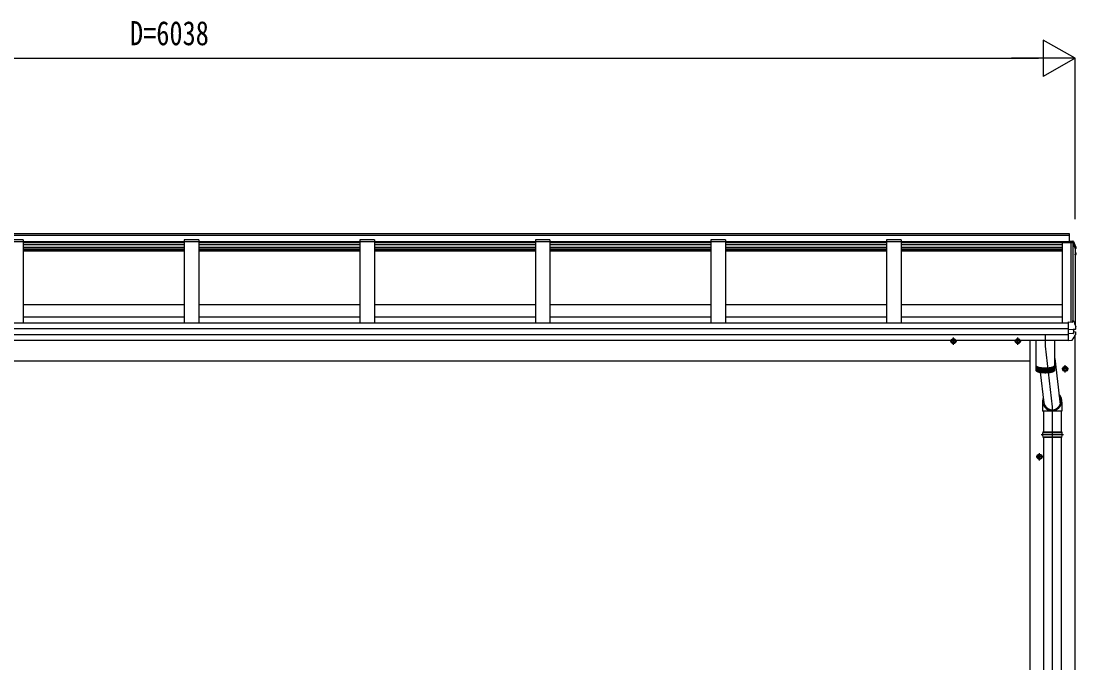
# Model space of a CAD drawing. Units: millimetres, scale not verified. Extents: x -10512 to 10512, y -7425 to 7425.
# Drawn here: x -6528 to -2924, y -2044 to 149 of the extents above; entities that cross this region are included whole.
import ezdxf
from ezdxf.enums import TextEntityAlignment as Align

# ---------------------------------------------------------------- set-up
doc = ezdxf.new("R2010")
doc.units = ezdxf.units.MM
doc.header["$LTSCALE"] = 40
for name, color, linetype in [('0-4_YKK_12', 2, 'Continuous'), ('0-5_YKK_13', 4, 'Continuous'), ('0-6_YKK_A1', 4, 'Continuous'), ('0-7_YKK_D', 6, 'Continuous')]:
    doc.layers.add(name, color=color, linetype=linetype)
doc.styles.add('ＭＳ ゴシック', font='')
doc.styles.get('ＭＳ ゴシック').set_extended_font_data('MS Gothic')

msp = doc.modelspace()

# ---------------------------------------------------------------- linework, layer by layer
at = {"layer": '0-4_YKK_12'}
for p, q in [((-2926.95, -863.31), (-2926.95, -872.7)), ((-3028.45, -923.68), (-3028.45, -961.82)), ((-3028.45, -961.82), (-3004.45, -1168.78)), ((-3004.45, -1168.78), (-3004.45, -3297.41))]:
    msp.add_line(p, q, dxfattribs=at)
at = {"layer": '0-5_YKK_13'}
for p, q in [((-2945.95, -602.72), (-2934.79, -603.33)), ((-2945.95, -605.41), (-2945.95, -608.64)), ((-2945.95, -605.41), (-2945.95, -605.41)), ((-2945.95, -607.65), (-2935.12, -608.26)), ((-2935.12, -608.64), (-2945.95, -608.64)), ((-2935.12, -608.26), (-2934.75, -605.78)), ((-2935.12, -608.26), (-2935.12, -608.69)), ((-2934.97, -608.47), (-2934.75, -606.99)), ((-2933.77, -608.54), (-2934.97, -608.47)), ((-2926.95, -628.28), (-2926.38, -628.17)), ((-2926.95, -628.63), (-2926.38, -628.52)), ((-2925.53, -629.87), (-2926.95, -630.15)), ((-2926.95, -641.93), (-2925.81, -642.08)), ((-2926.95, -645.95), (-2925.13, -646.3)), ((-2926.1, -647.64), (-2926.95, -647.47)), ((-2924.48, -624.58), (-2924.48, -628.6)), ((-2924.12, -643.2), (-2924.11, -643.26)), ((-2924.07, -643.53), (-2924.07, -647.57)), ((-2948.95, -879.4), (-2948.95, -879.08)), ((-2948.95, -880.08), (-2948.95, -879.4)), ((-2948.95, -902.29), (-2948.95, -880.08)), ((-2924.38, -902.47), (-2924.38, -895.96)), ((-3342.44, -957.33), (-3342.44, -932.31)), ((-3122.44, -957.33), (-3122.44, -932.31)), ((-2948.95, -903.55), (-2948.95, -902.29)), ((-2948.95, -904.39), (-2948.95, -903.55)), ((-2948.95, -904.39), (-2934.16, -904.49)), ((-2948.95, -918.25), (-2948.95, -904.39)), ((-2948.95, -918.25), (-2934.16, -918.04)), ((-2948.95, -920.16), (-2948.95, -918.25)), ((-2948.95, -921.68), (-2948.95, -920.16)), ((-2948.95, -942.15), (-2948.95, -921.68)), ((-2932.5, -904.39), (-2926.12, -903.6)), ((-2931.95, -904.33), (-2931.95, -918.12)), ((-2931.95, -912.11), (-2924.72, -913.51)), ((-2925.25, -903.46), (-2925.18, -903.45)), ((-2925.25, -903.46), (-2925.25, -903.46)), ((-2923.91, -921.02), (-2923.91, -914.49)), ((-3330.94, -944.82), (-3353.94, -944.82)), ((-3110.94, -944.82), (-3133.94, -944.82)), ((-3060.45, -941.1), (-3060.45, -1027.87)), ((-2996.45, -1027.87), (-2996.45, -941.1)), ((-2948.95, -942.55), (-2937.36, -941.93)), ((-2948.95, -942.55), (-2948.95, -942.15)), ((-2936.57, -941.46), (-2936.58, -941.48)), ((-2996.45, -1004.1), (-2977.83, -1161.37)), ((-3060.45, -1028.83), (-3060.45, -1044.29)), ((-3059.86, -1045.84), (-3059.86, -1030.38)), ((-3058.63, -1031.57), (-3058.63, -1047.03)), ((-3056.82, -1048.12), (-3056.82, -1032.66)), ((-3054.45, -1033.66), (-3054.45, -1049.11)), ((-3051.58, -1050.01), (-3051.58, -1034.55)), ((-3048.27, -1050.79), (-3048.27, -1035.33)), ((-3044.56, -1035.99), (-3044.56, -1051.44)), ((-3040.55, -1036.5), (-3040.55, -1051.95)), ((-3036.31, -1036.86), (-3036.31, -1052.31)), ((-3031.91, -1037.06), (-3031.91, -1052.52)), ((-3027.45, -1037.11), (-3027.45, -1052.56)), ((-3023.01, -1036.99), (-3023.01, -1052.44)), ((-3018.68, -1036.71), (-3018.68, -1052.17)), ((-3014.54, -1036.29), (-3014.54, -1051.74)), ((-3010.67, -1035.71), (-3010.67, -1051.17)), ((-3007.15, -1035.01), (-3007.15, -1050.46)), ((-3004.05, -1034.19), (-3004.05, -1049.64)), ((-3001.43, -1033.27), (-3001.43, -1048.72)), ((-2999.33, -1032.26), (-2999.33, -1047.72)), ((-2997.8, -1031.21), (-2997.8, -1046.67)), ((-2996.45, -1044.29), (-2996.45, -1028.83)), ((-2949.44, -1039.82), (-2972.44, -1039.82)), ((-2960.94, -1052.33), (-2960.94, -1027.31)), ((-3045.86, -1051.23), (-3033.46, -1155.98)), ((-3037.84, -1152.63), (-3037.84, -1184.22)), ((-2971.84, -1153.04), (-2971.84, -1184.22)), ((-2971.84, -1184.22), (-3037.84, -1184.22)), ((-3034.45, -1184.22), (-3034.45, -1255.22)), ((-2974.45, -1184.22), (-2974.45, -1255.22)), ((-3037.05, -1257.22), (-2971.85, -1257.22)), ((-3036.45, -1255.22), (-2972.45, -1255.22)), ((-3036.45, -1255.22), (-3036.45, -1257.22)), ((-2972.45, -1255.22), (-2972.45, -1257.22)), ((-3042.45, -1264.22), (-2966.45, -1264.22)), ((-3037.05, -1271.22), (-2971.85, -1271.22)), ((-3036.45, -1271.22), (-3036.45, -1273.22)), ((-3036.45, -1273.22), (-2972.45, -1273.22)), ((-3034.45, -1273.22), (-3034.45, -2270.24)), ((-2974.45, -1273.22), (-2974.45, -2270.24)), ((-2972.45, -1271.22), (-2972.45, -1273.22)), ((-3047.94, -1352.33), (-3047.94, -1327.31)), ((-3036.44, -1339.82), (-3059.44, -1339.82))]:
    msp.add_line(p, q, dxfattribs=at)
for points in [[(-2945.95, -605.16), (-2934.75, -605.78), (-2934.75, -606.99), (-2933.63, -607.05)], [(-2935.05, -608.69), (-2934.97, -608.13), (-2934.97, -608.47)], [(-2932.14, -604.54), (-2927.9, -615.15), (-2924.55, -624.09), (-2924.49, -624.36), (-2924.48, -624.43)], [(-2932.14, -608.11), (-2931.15, -610.6), (-2930.16, -613.09), (-2929.2, -615.59), (-2928.24, -618.1), (-2927.3, -620.61), (-2926.37, -623.12), (-2925.45, -625.64), (-2924.55, -628.17)], [(-2924.25, -648.22), (-2925.71, -650.76), (-2926.95, -652.88)], [(-2924.48, -624.43), (-2924.48, -624.53), (-2924.48, -624.59)], [(-2924.11, -643.21), (-2924.08, -643.39), (-2924.08, -643.52)], [(-2948.95, -879.08), (-2934.95, -879.76), (-2934.95, -874.11), (-2933.19, -874.2)], [(-2932.31, -874.82), (-2931.28, -877.41), (-2930.26, -879.99), (-2929.25, -882.59), (-2928.26, -885.18), (-2927.28, -887.79), (-2926.32, -890.4), (-2925.37, -893.01), (-2924.43, -895.63)], [(-2924.43, -895.63), (-2924.39, -895.84), (-2924.38, -895.96)], [(-2932.5, -904.39), (-2932.75, -904.42), (-2932.9, -904.44)], [(-2927.73, -903.69), (-2926.49, -903.64), (-2925.25, -903.46)], [(-3342.44, -952.33), (-3348.94, -948.57), (-3348.94, -941.07), (-3342.44, -937.31)], [(-3342.44, -952.33), (-3335.94, -948.57), (-3335.94, -941.07), (-3342.44, -937.31)], [(-3122.44, -952.33), (-3128.94, -948.57), (-3128.94, -941.07), (-3122.44, -937.31)], [(-3122.44, -952.33), (-3115.94, -948.57), (-3115.94, -941.07), (-3122.44, -937.31)], [(-3060.45, -1027.87), (-3060.45, -1028.01), (-3060.34, -1028.57), (-3060.08, -1029.12), (-3059.68, -1029.67), (-3059.14, -1030.21), (-3058.46, -1030.74), (-3057.64, -1031.26), (-3056.69, -1031.76), (-3055.61, -1032.25), (-3054.4, -1032.71), (-3053.08, -1033.15), (-3051.64, -1033.57), (-3050.1, -1033.97), (-3048.46, -1034.33), (-3046.73, -1034.66), (-3044.92, -1034.97), (-3043.03, -1035.24), (-3041.07, -1035.48), (-3039.06, -1035.68), (-3036.99, -1035.85), (-3034.89, -1035.98), (-3032.76, -1036.07), (-3030.61, -1036.13), (-3028.45, -1036.15)], [(-3060.4, -1028.35), (-3060.41, -1028.41), (-3060.45, -1028.97), (-3060.34, -1029.53), (-3060.08, -1030.09), (-3059.68, -1030.64), (-3059.14, -1031.18), (-3058.46, -1031.71), (-3057.64, -1032.23), (-3056.69, -1032.73), (-3055.61, -1033.21), (-3054.4, -1033.68), (-3053.08, -1034.12), (-3051.64, -1034.54), (-3050.1, -1034.93), (-3048.46, -1035.3), (-3046.73, -1035.63), (-3044.92, -1035.93), (-3043.03, -1036.21), (-3041.07, -1036.44), (-3039.06, -1036.65), (-3036.99, -1036.81), (-3034.89, -1036.95), (-3032.76, -1037.04), (-3030.61, -1037.1), (-3028.45, -1037.12)], [(-3060.45, -1044.29), (-3060.45, -1044.43), (-3060.34, -1044.99), (-3060.08, -1045.54), (-3059.68, -1046.09), (-3059.14, -1046.63), (-3058.46, -1047.16), (-3057.64, -1047.68), (-3056.69, -1048.18), (-3055.61, -1048.67), (-3054.4, -1049.13), (-3053.08, -1049.58), (-3051.64, -1049.99), (-3050.1, -1050.39), (-3048.46, -1050.75), (-3046.73, -1051.09), (-3044.92, -1051.39), (-3043.03, -1051.66), (-3041.07, -1051.9), (-3039.06, -1052.1), (-3036.99, -1052.27), (-3034.89, -1052.4), (-3032.76, -1052.49), (-3030.61, -1052.55), (-3028.45, -1052.57)], [(-3058.75, -1030.53), (-3058.3, -1031), (-3057.66, -1031.52), (-3056.88, -1032.03), (-3055.97, -1032.52), (-3054.94, -1033), (-3053.78, -1033.46), (-3052.5, -1033.9), (-3051.11, -1034.31), (-3049.61, -1034.7), (-3048.01, -1035.06), (-3046.33, -1035.39), (-3044.56, -1035.69), (-3042.71, -1035.96), (-3040.8, -1036.19), (-3038.83, -1036.39), (-3036.81, -1036.56), (-3034.76, -1036.69), (-3032.67, -1036.78), (-3030.57, -1036.84), (-3028.45, -1036.86)], [(-3028.45, -1036.15), (-3026.29, -1036.13), (-3024.14, -1036.07), (-3022.01, -1035.98), (-3019.91, -1035.85), (-3017.84, -1035.68), (-3015.83, -1035.48), (-3013.87, -1035.24), (-3011.98, -1034.97), (-3010.17, -1034.66), (-3008.44, -1034.33), (-3006.8, -1033.97), (-3005.26, -1033.57), (-3003.82, -1033.15), (-3002.5, -1032.71), (-3001.29, -1032.25), (-3000.21, -1031.76), (-2999.26, -1031.26), (-2998.44, -1030.74), (-2997.76, -1030.21), (-2997.22, -1029.67), (-2996.82, -1029.12), (-2996.56, -1028.57), (-2996.45, -1028.01), (-2996.45, -1027.87)], [(-3028.45, -1037.12), (-3026.29, -1037.1), (-3024.14, -1037.04), (-3022.01, -1036.95), (-3019.91, -1036.81), (-3017.84, -1036.65), (-3015.83, -1036.44), (-3013.87, -1036.21), (-3011.98, -1035.93), (-3010.17, -1035.63), (-3008.44, -1035.3), (-3006.8, -1034.93), (-3005.26, -1034.54), (-3003.82, -1034.12), (-3002.5, -1033.68), (-3001.29, -1033.21), (-3000.21, -1032.73), (-2999.26, -1032.23), (-2998.44, -1031.71), (-2997.76, -1031.18), (-2997.22, -1030.64), (-2996.82, -1030.09), (-2996.56, -1029.53), (-2996.45, -1028.97), (-2996.49, -1028.41), (-2996.5, -1028.35)], [(-3028.45, -1036.86), (-3026.33, -1036.84), (-3024.23, -1036.78), (-3022.14, -1036.69), (-3020.09, -1036.56), (-3018.07, -1036.39), (-3016.1, -1036.19), (-3014.19, -1035.96), (-3012.34, -1035.69), (-3010.57, -1035.39), (-3008.89, -1035.06), (-3007.29, -1034.7), (-3005.79, -1034.31), (-3004.4, -1033.9), (-3003.12, -1033.46), (-3001.96, -1033), (-3000.93, -1032.52), (-3000.02, -1032.03), (-2999.24, -1031.52), (-2998.6, -1031), (-2998.16, -1030.53)], [(-3028.45, -1052.57), (-3026.29, -1052.55), (-3024.14, -1052.49), (-3022.01, -1052.4), (-3019.91, -1052.27), (-3017.84, -1052.1), (-3015.83, -1051.9), (-3013.87, -1051.66), (-3011.98, -1051.39), (-3010.17, -1051.09), (-3008.44, -1050.75), (-3006.8, -1050.39), (-3005.26, -1049.99), (-3003.82, -1049.58), (-3002.5, -1049.13), (-3001.29, -1048.67), (-3000.21, -1048.18), (-2999.26, -1047.68), (-2998.44, -1047.16), (-2997.76, -1046.63), (-2997.22, -1046.09), (-2996.82, -1045.54), (-2996.56, -1044.99), (-2996.45, -1044.43), (-2996.45, -1044.29)], [(-2960.94, -1047.33), (-2967.44, -1043.57), (-2967.44, -1036.07), (-2960.94, -1032.31)], [(-2960.94, -1047.33), (-2954.44, -1043.57), (-2954.44, -1036.07), (-2960.94, -1032.31)], [(-3047.94, -1347.33), (-3054.44, -1343.57), (-3054.44, -1336.07), (-3047.94, -1332.31)], [(-3047.94, -1347.33), (-3041.44, -1343.57), (-3041.44, -1336.07), (-3047.94, -1332.31)]]:
    msp.add_lwpolyline(points, dxfattribs=at)
for centre, radius in [((-3342.44, -944.82), 8.5), ((-3122.44, -944.82), 8.5), ((-3342.44, -944.82), 7.7), ((-3342.44, -944.82), 6.5), ((-3122.44, -944.82), 7.7), ((-3122.44, -944.82), 6.5), ((-2960.94, -1039.82), 8.5), ((-2960.94, -1039.82), 7.7), ((-2960.94, -1039.82), 6.5), ((-3047.94, -1339.82), 8.5), ((-3047.94, -1339.82), 7.7), ((-3047.94, -1339.82), 6.5)]:
    msp.add_circle(centre, radius, dxfattribs=at)
for centre, radius, start, end in [((-2934.37, -605.91), 2.62, 31.83445, 99.24), ((-2933.79, -608.84), 0.3, 21.99494, 87.04231), ((-2933.72, -608.74), 1.7, 22.00225, 87.0423), ((-3395.88, -795.1), 498.52, 19.56907, 21.95354), ((-3358.71, -399.32), 499.04, 329.90411, 330.14673), ((-3358.71, -399.67), 499.04, 329.90411, 330.14673), ((-2926.44, -627.87), 0.3, 280.95393, 327.06409), ((-2926.44, -628.22), 0.299, 280.88931, 19.51522), ((-2926.15, -647.93), 0.299, 330.19129, 79.12168), ((-2925.83, -644.41), 2.32, 60.30373, 87.34859), ((-2925.77, -628.6), 1.3, 280.88938, 19.44863), ((-2925.38, -643.48), 1.3, 10.02543, 80.23195), ((-2925.37, -647.57), 1.3, 330.27138, 79.1216), ((-2933.24, -875.2), 1, 22.05378, 87.04045), ((-3318.85, -687.32), 459.05, 326.38357, 329.32444), ((-2931.61, -901.77), 16.37, 265.48312, 268.58725), ((-2925.38, -902.47), 1, 281.45361, 0), ((-2924.9, -914.49), 0.998, 0.05121, 79.086), ((-2924.91, -921.02), 1, 329.32149, 0), ((-2937.42, -940.93), 1, 273.10735, 326.38063), ((-3010.2, -1264.22), 27.75, 165.38919, 194.61079), ((-2998.7, -1264.22), 27.75, 0, 14.61083), ((-2998.7, -1264.22), 27.75, 345.38917, 0)]:
    msp.add_arc(centre, radius, start, end, dxfattribs=at)
for centre, major_axis, ratio, start_param, end_param in [((-2932.8, -896.87), (9.96, 2.12), 0.734427, 4.4222801, 4.5475838), ((-2932.8, -925.65), (-9.97, 1.96), 0.736539, 4.8664216, 4.9917253), ((-2932.95, -917.93), (-1, 0.195), 0.067217, 2.8005545, 3.1546872), ((-3004.84, -1149.54), (-33, -3.09), 0.972144, 5.8130325, 10.1446735), ((-3004.77, -1149.53), (-2.75, 29.4), 0.995638, 1.5707963, 5.2670759)]:
    msp.add_ellipse(centre, major_axis=major_axis, ratio=ratio, start_param=start_param, end_param=end_param, dxfattribs=at)
at = {"layer": '0-6_YKK_A1'}
for p, q in [((-2945.95, -578.32), (-8945.95, -578.32)), ((-2945.95, -583.6), (-8945.95, -583.6)), ((-8920.95, -604.15), (-2945.95, -604.15)), ((-8920.95, -604.15), (-2945.95, -604.15)), ((-6520.95, -598.97), (-6570.95, -598.97)), ((-6520.95, -598.97), (-6520.95, -882.11)), ((-6520.95, -607.08), (-5970.95, -607.08)), ((-5920.95, -598.97), (-5970.95, -598.97)), ((-5970.95, -598.97), (-5970.95, -882.11)), ((-5920.95, -598.97), (-5920.95, -882.11)), ((-5920.95, -607.08), (-5370.95, -607.08)), ((-5320.95, -598.97), (-5370.95, -598.97)), ((-5370.95, -598.97), (-5370.95, -882.11)), ((-5320.95, -598.97), (-5320.95, -882.11)), ((-5320.95, -607.08), (-4770.95, -607.08)), ((-4720.95, -598.97), (-4770.95, -598.97)), ((-4770.95, -598.97), (-4770.95, -882.11)), ((-4720.95, -598.97), (-4720.95, -882.11)), ((-4720.95, -607.08), (-4170.95, -607.08)), ((-4120.95, -598.97), (-4170.95, -598.97)), ((-4170.95, -598.97), (-4170.95, -882.11)), ((-4120.95, -598.97), (-4170.95, -598.97)), ((-4170.95, -598.97), (-4170.95, -882.11)), ((-4120.95, -598.97), (-4120.95, -882.11)), ((-4120.95, -598.97), (-4120.95, -882.11)), ((-4120.95, -607.08), (-3570.95, -607.08)), ((-3520.95, -598.97), (-3570.95, -598.97)), ((-3570.95, -598.97), (-3570.95, -882.11)), ((-3520.95, -598.97), (-3520.95, -882.11)), ((-3520.95, -607.08), (-2945.95, -607.08)), ((-2934.07, -608.69), (-2970.95, -608.69)), ((-2970.95, -608.69), (-2970.95, -882.11)), ((-2945.95, -608.21), (-2945.95, -578.32)), ((-2939.65, -879.53), (-2939.65, -608.69)), ((-2926.95, -627.24), (-2934.07, -608.69)), ((-2933.95, -609.01), (-2933.95, -874.16)), ((-6520.95, -613.15), (-5970.95, -613.15)), ((-6520.95, -614.12), (-5970.95, -614.12)), ((-6520.95, -624.15), (-5970.95, -624.15)), ((-6520.95, -629.01), (-5970.95, -629.01)), ((-6520.95, -630.55), (-5970.95, -630.55)), ((-6520.95, -632.51), (-5970.95, -632.51)), ((-6520.95, -636.28), (-5970.95, -636.28)), ((-5920.95, -613.15), (-5370.95, -613.15)), ((-5920.95, -614.12), (-5370.95, -614.12)), ((-5920.95, -624.15), (-5370.95, -624.15)), ((-5920.95, -629.01), (-5370.95, -629.01)), ((-5920.95, -630.55), (-5370.95, -630.55)), ((-5920.95, -632.51), (-5370.95, -632.51)), ((-5920.95, -636.28), (-5370.95, -636.28)), ((-5320.95, -613.15), (-4770.95, -613.15)), ((-5320.95, -614.12), (-4770.95, -614.12)), ((-5320.95, -624.15), (-4770.95, -624.15)), ((-5320.95, -629.01), (-4770.95, -629.01)), ((-5320.95, -630.55), (-4770.95, -630.55)), ((-5320.95, -632.51), (-4770.95, -632.51)), ((-5320.95, -636.28), (-4770.95, -636.28)), ((-4720.95, -613.15), (-4170.95, -613.15)), ((-4720.95, -614.12), (-4170.95, -614.12)), ((-4720.95, -624.15), (-4170.95, -624.15)), ((-4720.95, -629.01), (-4170.95, -629.01)), ((-4720.95, -630.55), (-4170.95, -630.55)), ((-4720.95, -632.51), (-4170.95, -632.51)), ((-4720.95, -636.28), (-4170.95, -636.28)), ((-4120.95, -613.15), (-3570.95, -613.15)), ((-4120.95, -614.12), (-3570.95, -614.12)), ((-4120.95, -624.15), (-3570.95, -624.15)), ((-4120.95, -629.01), (-3570.95, -629.01)), ((-4120.95, -630.55), (-3570.95, -630.55)), ((-4120.95, -632.51), (-3570.95, -632.51)), ((-4120.95, -636.28), (-3570.95, -636.28)), ((-3520.95, -613.15), (-2970.95, -613.15)), ((-3520.95, -614.12), (-2970.95, -614.12)), ((-3520.95, -624.15), (-2970.95, -624.15)), ((-3520.95, -629.01), (-2970.95, -629.01)), ((-3520.95, -630.55), (-2970.95, -630.55)), ((-3520.95, -632.51), (-2970.95, -632.51)), ((-3520.95, -636.28), (-2970.95, -636.28)), ((-2926.95, -627.24), (-2926.95, -888.68)), ((-6520.95, -819.57), (-5970.95, -819.57)), ((-5920.95, -819.57), (-5370.95, -819.57)), ((-5320.95, -819.57), (-4770.95, -819.57)), ((-4720.95, -819.57), (-4170.95, -819.57)), ((-4120.95, -819.57), (-3570.95, -819.57)), ((-3520.95, -819.57), (-2970.95, -819.57)), ((-6520.95, -862.08), (-5970.95, -862.08)), ((-5920.95, -862.08), (-5370.95, -862.08)), ((-5320.95, -862.08), (-4770.95, -862.08)), ((-4720.95, -862.08), (-4170.95, -862.08)), ((-4120.95, -862.08), (-3570.95, -862.08)), ((-3520.95, -862.08), (-2970.95, -862.08)), ((-8942.95, -882.11), (-2948.95, -882.11)), ((-2926.95, -887.73), (-2926.95, -888.68)), ((-8942.95, -901.63), (-2948.95, -901.63)), ((-8942.95, -921.74), (-2948.95, -921.74)), ((-2927.45, -927.17), (-2927.45, -3512.52)), ((-8942.95, -941.1), (-2948.95, -941.1)), ((-3081.45, -941.1), (-3081.45, -3512.52)), ((-8810.45, -1012.52), (-3081.45, -1012.52))]:
    msp.add_line(p, q, dxfattribs=at)
at = {"layer": '0-7_YKK_D'}
for p, q in [((-2926.95, 21.68), (-3035.2, 84.18)), ((-3035.2, 84.18), (-3035.2, -40.82)), ((-8839.95, 21.68), (-3051.95, 21.68)), ((-2926.95, 21.68), (-3143.46, 21.68)), ((-2926.95, 21.68), (-3035.2, -40.82)), ((-2926.95, -528.32), (-2926.95, 22.68))]:
    msp.add_line(p, q, dxfattribs=at)

# ---------------------------------------------------------------- texts
at = {"layer": '0-7_YKK_D', "style": 'ＭＳ ゴシック', "width": 0.8}
msp.add_text('D=6038', height=82.48, dxfattribs=at).set_placement((-6155.95, 41.68), align=Align.BOTTOM_LEFT)

doc.saveas('drawing.dxf')
